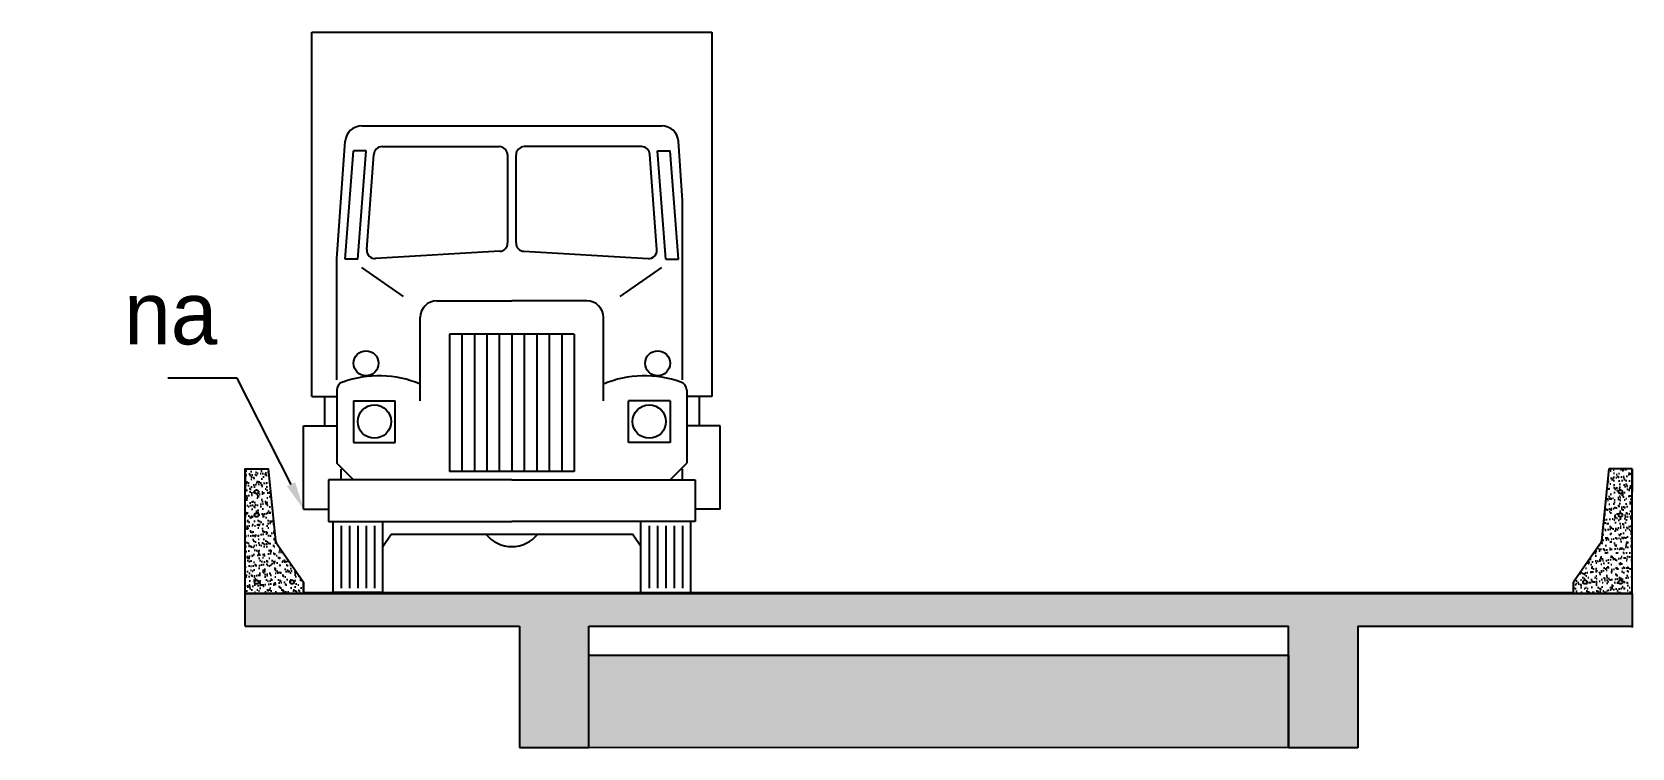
# Model space of a CAD drawing. Header units: metres. Extents: x 248 to 391, y 134 to 156.
# Drawn here: x 253.7 to 264.08, y 133.62 to 138.26 of the extents above; entities that cross this region are included whole.
import ezdxf
from ezdxf import colors
from ezdxf.entities.mleader import LeaderData, LeaderLine
from ezdxf.math import Vec2, Vec3

# ---------------------------------------------------------------- set-up
doc = ezdxf.new("R2010")
doc.units = ezdxf.units.M
doc.header["$LTSCALE"] = 0.001
for name, color, linetype in [('BARREIRA', 5, 'Continuous'), ('carro', 9, 'Continuous'), ('LONG. E TAB.', 3, 'Continuous'), ('P.F.L.', 1, 'Continuous'), ('PAVIMENTO', 250, 'Continuous'), ('Transversina', 205, 'Continuous')]:
    doc.layers.add(name, color=color, linetype=linetype)
doc.styles.add('Annotative', font='txt')
pattern_1 = [(50, (0, -9.07944), (0.18218467, -0.015939086), [0.01905, -0.20955]), (355, (0, -9.07944), (-0.03524342, 0.19105685), [0.01524, -0.16764058]), (100.451445, (0.01518, -9.08077), (0.14694125, 0.17511775), [0.01619001, -0.17809024]), (46.1842, (0, -9.02864), (0.27107904, -0.04204233), [0.028575, -0.314325]), (96.63556, (0.0226, -9.03214), (0.23740413, 0.24742612), [0.02428502, -0.2671356]), (351.18415, (0, -9.02864), (0.23740413, 0.24742612), [0.02285997, -0.25145973]), (21, (0.0254, -9.04134), (0.15161439, -0.1022652), [0.01905, -0.20955]), (326, (0.0254, -9.04134), (0.06180203, 0.18418797), [0.01524, -0.16764]), (71.451445, (0.03803, -9.04986), (0.21341642, 0.08192277), [0.01619001, -0.17808994]), (37.5, (0, -9.07944), (0.003088603, 0.084555039), [0, -0.165608, 0, -0.17018, 0, -0.168275]), (7.5, (0, -9.07944), (0.066819663, 0.100180575), [0, -0.097028, 0, -0.161798, 0, -0.064135]), (327.5, (-0.05664, -9.07944), (0.135590595, -0.005728744), [0, -0.0635, 0, -0.19812, 0, -0.26289]), (317.5, (-0.08204, -9.07944), (0.14812918, 0.02542649), [0, -0.08255, 0, -0.131572, 0, -0.18669])]
pattern_2 = [(37.5, (0, -9.07944), (-0.0016000313, 0.0489413237), [0, -0.038608, 0, -0.04318, 0, -0.041275]), (7.5, (0, -9.07944), (0.044952328, 0.07168251), [0, -0.020828, 0, -0.034798, 0, -0.013335]), (327.5, (-0.03124, -9.07944), (0.079099237, 0.0001437185), [0, -0.0127, 0, -0.04572, 0, -0.05969]), (317.5, (-0.03124, -9.07944), (0.076355645, 0.022292932), [0, -0.00635, 0, -0.029972, 0, -0.03429])]

msp = doc.modelspace()

# ---------------------------------------------------------------- hatches: boundary and pattern name
at = {"layer": 'Defpoints', "ltscale": 80}
h = msp.add_hatch(dxfattribs=at)
h.set_pattern_fill('AR-SAND', color=5, scale=0.001)
h.set_pattern_definition(pattern_2)
edge = h.paths.add_edge_path()
edge.add_spline(control_points=[(255.289, 134.9363), (255.2842, 134.9432), (255.2801, 134.9512), (255.2792, 134.9596)], knot_values=[0, 0, 0, 0, 0.0253122, 0.0253122, 0.0253122, 0.0253122], degree=3, periodic=0)
edge.add_line((255.2792, 134.9596), (255.2306, 135.4264))
edge.add_line((255.2306, 135.4264), (255.0806, 135.4264))
edge.add_line((255.0806, 135.4264), (255.0806, 135.2764))
edge.add_line((255.0806, 135.2764), (255.0806, 134.6164))
edge.add_line((255.0806, 134.6164), (255.1556, 134.6164))
edge.add_line((255.1556, 134.6164), (255.4606, 134.6164))
edge.add_line((255.4606, 134.6164), (255.4606, 134.6244))
edge.add_line((255.4606, 134.6244), (255.4606, 134.6914))
edge.add_line((255.4606, 134.6914), (255.289, 134.9363))
h.paths.add_polyline_path([(255.1681, 134.6914, -1), (255.1431, 134.6914, -1)], flags=16)
h.paths.add_polyline_path([(255.3981, 134.6914, -1), (255.3731, 134.6914, -1)], flags=16)
h.paths.add_polyline_path([(255.1431, 135.1264, -1), (255.1681, 135.1264, -1)], flags=16)
h.paths.add_polyline_path([(255.1431, 135.2764, -1), (255.1681, 135.2764, -1)], flags=16)
h = msp.add_hatch(dxfattribs=at)
h.set_pattern_fill('AR-SAND', color=5, scale=0.001)
h.set_pattern_definition(pattern_2)
edge = h.paths.add_edge_path()
edge.add_line((264.0806, 135.4264), (263.9306, 135.4264))
edge.add_line((263.9306, 135.4264), (263.882, 134.9596))
edge.add_spline(control_points=[(263.882, 134.9596), (263.8811, 134.9512), (263.877, 134.9432), (263.8721, 134.9363)], knot_values=[0, 0, 0, 0, 0.0253122, 0.0253122, 0.0253122, 0.0253122], degree=3, periodic=0)
edge.add_line((263.8721, 134.9363), (263.7006, 134.6914))
edge.add_line((263.7006, 134.6914), (263.7006, 134.6164))
edge.add_line((263.7006, 134.6164), (263.7756, 134.6164))
edge.add_line((263.7756, 134.6164), (264.0806, 134.6164))
edge.add_line((264.0806, 134.6164), (264.0806, 135.4264))
h.paths.add_polyline_path([(264.0181, 134.6914, -1), (263.9931, 134.6914, -1)], flags=16)
h.paths.add_polyline_path([(263.7881, 134.6914, -1), (263.7631, 134.6914, -1)], flags=16)
h.paths.add_polyline_path([(263.9931, 135.1264, -1), (264.0181, 135.1264, -1)], flags=16)
h.paths.add_polyline_path([(263.9931, 135.2764, -1), (264.0181, 135.2764, -1)], flags=16)
h = msp.add_hatch(dxfattribs=at)
h.set_pattern_fill('AR-CONC', color=3, scale=0.001)
h.set_pattern_definition(pattern_1)
h.paths.add_polyline_path([(264.0806, 134.6164), (264.0056, 134.6164), (263.7006, 134.6164), (255.0806, 134.6164), (255.0806, 134.4064), (256.8606, 134.4064), (256.8606, 133.6164), (256.8621, 133.6173), (257.3106, 133.6151), (257.3106, 134.4053), (261.8506, 134.4075), (261.8506, 133.6164), (262.3006, 133.6164), (262.3006, 134.4064), (264.0806, 134.4064)])
at = {"layer": 'Defpoints', "ltscale": 80, "true_color": 0x000000}
h = msp.add_hatch(color=18, dxfattribs=at)
h.dxf.hatch_style = 1
h.paths.add_polyline_path([(263.7006, 134.6244), (255.4606, 134.6244), (255.4606, 134.6164), (263.7006, 134.6164)])
at = {"layer": 'Transversina', "ltscale": 80, "true_color": 0xa953a0}
h = msp.add_hatch(dxfattribs=at)
h.set_pattern_fill('AR-CONC', color=215, scale=0.001)
h.set_pattern_definition(pattern_1)
h.paths.add_polyline_path([(261.8506, 133.6164), (261.8506, 134.2164), (257.3106, 134.2173), (257.3106, 133.6173)])

# ---------------------------------------------------------------- linework, layer by layer
at = {"layer": 'BARREIRA', "color": 5, "ltscale": 80}
for p, q in [((263.9306, 135.4264), (263.882, 134.9596)), ((264.0806, 135.4264), (263.9306, 135.4264)), ((264.0806, 134.6164), (264.0806, 135.4264)), ((263.8721, 134.9363), (263.7006, 134.6914)), ((263.7006, 134.6164), (263.7006, 134.6914)), ((264.0806, 134.6164), (263.7006, 134.6164)), ((263.7006, 134.6164), (263.7756, 134.6164))]:
    msp.add_line(p, q, dxfattribs=at)
msp.add_lwpolyline([(255.2792, 134.9596, 0.1231747), (255.289, 134.9363), (255.4606, 134.6914), (255.4606, 134.6164), (255.0806, 134.6164), (255.0806, 135.4264), (255.2306, 135.4264), (255.2792, 134.9596)], format="xyb", dxfattribs=at)
for centre in [(255.1556, 135.2764), (264.0056, 135.2764), (255.1556, 135.1264), (264.0056, 135.1264), (255.1556, 134.6914), (255.3856, 134.6914), (263.7756, 134.6914), (264.0056, 134.6914)]:
    msp.add_circle(centre, 0.0125, dxfattribs=at)
at = {"layer": 'BARREIRA', "color": 5}
msp.add_open_spline([(263.882, 134.9596), (263.8811, 134.9512), (263.877, 134.9432), (263.8721, 134.9363)], degree=3, dxfattribs=at)
at = {"layer": 'carro', "color": 18, "true_color": 0x000000}
for p, q in [((255.5146, 138.2596), (258.109, 138.2596)), ((255.5146, 135.8943), (255.5146, 138.2596)), ((258.109, 138.2596), (258.109, 135.8943)), ((255.8391, 137.6509), (257.7846, 137.6509)), ((255.6768, 136.7881), (255.7312, 137.5505)), ((255.7308, 136.7861), (255.7849, 137.4888)), ((255.866, 137.4888), (255.7849, 137.4888)), ((255.8119, 136.7861), (255.866, 137.4888)), ((255.8705, 136.8477), (255.9163, 137.4658)), ((255.9702, 137.5158), (256.7307, 137.5158)), ((257.6534, 137.5158), (256.8929, 137.5158)), ((257.7531, 136.8477), (257.7073, 137.4658)), ((257.7577, 137.4888), (257.8388, 137.4888)), ((257.8117, 136.7861), (257.7577, 137.4888)), ((257.8928, 136.7861), (257.8388, 137.4888)), ((257.9198, 137.1664), (257.8924, 137.5505)), ((256.7848, 137.4618), (256.7848, 136.8912)), ((256.8388, 137.4618), (256.8388, 136.8912)), ((257.9198, 136.0024), (257.9198, 137.1664)), ((255.6768, 136.0024), (255.6768, 136.7881)), ((255.8119, 136.7861), (255.7308, 136.7861)), ((256.7339, 136.8372), (255.9276, 136.7898)), ((256.8897, 136.8372), (257.696, 136.7898)), ((257.8117, 136.7861), (257.8928, 136.7861)), ((256.1092, 136.5429), (255.8389, 136.7321)), ((257.5145, 136.5429), (257.7847, 136.7321)), ((256.3254, 136.5159), (256.8118, 136.5159)), ((257.2983, 136.5159), (256.8118, 136.5159)), ((256.2173, 135.8673), (256.2173, 136.4078)), ((257.4064, 135.8673), (257.4064, 136.4078)), ((257.2172, 136.2997), (256.4064, 136.2997)), ((256.4064, 136.2997), (256.4064, 135.4079)), ((256.4875, 136.2997), (256.4875, 135.4079)), ((256.5686, 136.2997), (256.5686, 135.4079)), ((256.6497, 136.2997), (256.6497, 135.4079)), ((256.7307, 136.2997), (256.7307, 135.4079)), ((256.8118, 136.2997), (256.8118, 135.4079)), ((256.8929, 136.2997), (256.8929, 135.4079)), ((256.974, 136.2997), (256.974, 135.4079)), ((257.055, 136.2997), (257.055, 135.4079)), ((257.1361, 136.2997), (257.1361, 135.4079)), ((257.2172, 136.2997), (257.2172, 135.4079)), ((255.6768, 135.9371), (255.6768, 135.4619)), ((257.9469, 135.9371), (257.9469, 135.4619)), ((255.5146, 135.8943), (255.6768, 135.8943)), ((255.5957, 135.8943), (255.5957, 135.7052)), ((255.7849, 135.8673), (256.0551, 135.8673)), ((255.7849, 135.8673), (255.7849, 135.5971)), ((256.0551, 135.5971), (256.0551, 135.8673)), ((257.5685, 135.5971), (257.5685, 135.8673)), ((257.8388, 135.8673), (257.5685, 135.8673)), ((257.8388, 135.8673), (257.8388, 135.5971)), ((258.109, 135.8943), (257.9469, 135.8943)), ((258.0279, 135.8943), (258.0279, 135.7052)), ((255.4606, 135.7052), (255.6768, 135.7052)), ((255.4606, 135.1647), (255.4606, 135.7052)), ((258.1631, 135.7052), (257.9469, 135.7052)), ((258.1631, 135.1647), (258.1631, 135.7052)), ((255.7849, 135.5971), (256.0551, 135.5971)), ((257.8388, 135.5971), (257.5685, 135.5971)), ((255.7849, 135.3538), (255.6768, 135.4619)), ((255.7038, 135.3538), (255.7038, 135.423)), ((257.2172, 135.4079), (256.4064, 135.4079)), ((257.8388, 135.3538), (257.9469, 135.4619)), ((257.9198, 135.3538), (257.9198, 135.423)), ((256.8118, 135.3538), (255.6227, 135.3538)), ((255.6227, 135.3538), (255.6227, 135.0836)), ((256.8118, 135.3538), (258.0009, 135.3538)), ((258.0009, 135.3538), (258.0009, 135.0836)), ((255.4606, 135.1647), (255.6227, 135.1647)), ((255.6227, 135.0836), (256.8118, 135.0836)), ((255.6494, 135.0836), (255.6494, 134.6242)), ((255.9741, 134.6242), (255.9741, 135.0836)), ((258.0009, 135.0836), (256.8118, 135.0836)), ((258.1631, 135.1647), (258.0009, 135.1647)), ((258.109, 135.1647), (258.0009, 135.1647)), ((255.7038, 135.0566), (255.7038, 134.6512)), ((255.7579, 135.0566), (255.7579, 134.6512)), ((255.8119, 135.0566), (255.8119, 134.6512)), ((255.866, 135.0566), (255.866, 134.6512)), ((255.92, 135.0566), (255.92, 134.6512)), ((255.9741, 134.9214), (256.0281, 135.0025)), ((256.0281, 135.0025), (257.5955, 135.0025)), ((257.6496, 134.9214), (257.5955, 135.0025)), ((257.703, 135.0557), (257.703, 134.6512)), ((257.7574, 135.0557), (257.7574, 134.6512)), ((257.8119, 135.0557), (257.8119, 134.6512)), ((257.866, 135.0557), (257.866, 134.6512)), ((257.92, 135.0557), (257.92, 134.6512))]:
    msp.add_line(p, q, dxfattribs=at)
at = {"layer": 'carro', "color": 18, "ltscale": 80, "true_color": 0x000000}
for p, q in [((257.6496, 134.6242), (257.6496, 135.0836)), ((257.9742, 134.6242), (257.9742, 135.0836)), ((255.9741, 134.6242), (255.6494, 134.6242)), ((257.6496, 134.6242), (257.9742, 134.6242))]:
    msp.add_line(p, q, dxfattribs=at)
at = {"layer": 'carro', "color": 18, "true_color": 0x000000}
for centre, radius in [((255.866, 136.1105), 0.0811), ((257.7577, 136.1105), 0.0811), ((255.92, 135.7322), 0.1081), ((257.7036, 135.7322), 0.1081)]:
    msp.add_circle(centre, radius, dxfattribs=at)
for centre, radius, start, end in [((255.8391, 137.5428), 0.1081, 90, 175.91438), ((257.7846, 137.5428), 0.1081, 4.08562, 90), ((255.9702, 137.4618), 0.054, 90, 175.76361), ((256.7307, 137.4618), 0.054, 0, 90), ((256.8929, 137.4618), 0.054, 90, 180), ((257.6534, 137.4618), 0.054, 4.23639, 90), ((255.9244, 136.8437), 0.054, 175.76361, 273.36646), ((256.7307, 136.8912), 0.054, 273.36646, 0), ((256.8929, 136.8912), 0.054, 180, 266.63354), ((257.6992, 136.8437), 0.054, 266.63354, 4.23639), ((256.3254, 136.4078), 0.1081, 90, 180), ((257.2983, 136.4078), 0.1081, 0, 90), ((255.949, 135.3382), 0.6914, 67.16365, 109.85324), ((257.6747, 135.3382), 0.6914, 70.14676, 112.83635), ((255.7308, 135.9371), 0.054, 107.96949, 180), ((257.8928, 135.9371), 0.054, 0, 72.03051), ((256.8118, 135.1376), 0.2162, 218.68219, 321.31781)]:
    msp.add_arc(centre, radius, start, end, dxfattribs=at)
at = {"layer": 'Defpoints', "color": 5, "ltscale": 80}
for p, q in [((255.0806, 134.6164), (255.0806, 135.4264)), ((255.0806, 135.4264), (255.2306, 135.4264)), ((255.0806, 135.4264), (255.0806, 135.2764)), ((255.2306, 135.4264), (255.2792, 134.9596)), ((264.0806, 135.4264), (264.0806, 135.2764)), ((255.289, 134.9363), (255.4606, 134.6914)), ((255.4606, 134.6164), (255.4606, 134.6914)), ((255.0806, 134.6164), (255.4606, 134.6164)), ((255.0806, 134.6164), (255.1556, 134.6164)), ((255.4606, 134.6164), (255.3856, 134.6164)), ((255.4606, 134.6164), (255.4606, 134.6244)), ((264.0806, 134.6164), (264.0056, 134.6164))]:
    msp.add_line(p, q, dxfattribs=at)
at = {"layer": 'Defpoints', "ltscale": 80}
for p, q in [((255.0806, 134.6164), (264.0806, 134.6164)), ((255.4606, 134.6244), (263.7006, 134.6244))]:
    msp.add_line(p, q, dxfattribs=at)
at = {"layer": 'Defpoints', "color": 5}
msp.add_open_spline([(255.2792, 134.9596), (255.2801, 134.9512), (255.2842, 134.9432), (255.289, 134.9363)], degree=3, dxfattribs=at)
at = {"layer": 'LONG. E TAB.', "color": 3, "ltscale": 80}
for p, q in [((255.0806, 134.4064), (255.0806, 134.6164)), ((264.0806, 134.6164), (264.0806, 134.3964)), ((255.0806, 134.4064), (256.8606, 134.4064)), ((256.8606, 134.4064), (256.8606, 133.6173)), ((257.3106, 134.4064), (261.8506, 134.4064)), ((257.3106, 133.6173), (257.3106, 134.4064)), ((261.8506, 133.6164), (261.8506, 134.4064)), ((262.3006, 134.4064), (264.0806, 134.4064)), ((262.3006, 134.4064), (262.3006, 133.6164)), ((262.3006, 134.3964), (262.3006, 133.6164)), ((256.8606, 133.6173), (257.3106, 133.6173)), ((262.3006, 133.6164), (261.8506, 133.6164))]:
    msp.add_line(p, q, dxfattribs=at)
at = {"layer": 'PAVIMENTO', "color": 18, "ltscale": 80, "true_color": 0x000000}
msp.add_lwpolyline([(255.4606, 134.6244), (263.7006, 134.6244), (263.7006, 134.6164), (255.4606, 134.6164)], close=True, dxfattribs=at)
at = {"layer": 'Transversina', "ltscale": 80}
for p, q in [((257.3106, 133.6173), (257.3106, 134.2173)), ((257.3106, 134.2173), (261.8506, 134.2164)), ((261.8506, 134.2164), (261.8506, 133.6164)), ((261.8506, 133.6164), (257.3106, 133.6173))]:
    msp.add_line(p, q, dxfattribs=at)

# ---------------------------------------------------------------- texts
at = {"layer": 'P.F.L.', "insert": (248.2044, 136.6406), "char_height": 0.407465, "width": 6.677315, "attachment_point": 1, "style": 'Annotative'}
msp.add_mtext('\\pxqj;Veículo encostado na barreira', dxfattribs=at)

# ---------------------------------------------------------------- leaders
at = {"layer": 'carro', "color": 1, "ltscale": 80}
ml = msp.add_multileader_mtext('Standard', dxfattribs=at)
ml.set_content('', color=1)
ml.set_leader_properties()
ml.build(insert=Vec2(0, 0))
ml.multileader.update_dxf_attribs({"text_right_attachment_type": 6, "dogleg_length": 0.36, "arrow_head_size": 0.18})
ctx = ml.context
ctx.base_point, ctx.char_height, ctx.arrow_head_size, ctx.landing_gap_size, ctx.plane_origin = Vec3(254.49, 136.105), 0.18, 0.18, 0.09, Vec3(255.4606, 135.1647)
ctx.right_attachment, ctx.text_align_type = 6, 2
notes = []
notes.append((ctx, [(0, (1, 1, 0), (255.03, 136.015), (-1, 0), 0.36, [(0, [(255.4606, 135.1647)], 0, [])])]))
ctx.mtext.insert, ctx.mtext.alignment, ctx.mtext.flow_direction = Vec3(254.58, 136.195), 3, 5
for ctx, leaders in notes:
    for number, flags, end, landing, length, lines in leaders:
        leader = LeaderData()
        leader.index, (leader.has_last_leader_line, leader.has_dogleg_vector, leader.attachment_direction) = number, flags
        leader.last_leader_point, leader.dogleg_vector, leader.dogleg_length = Vec3(end), Vec3(landing), length
        for number, points, colour, breaks in lines:
            line = LeaderLine()
            line.index, line.vertices, line.color, line.breaks = number, Vec3.list(points), colors.encode_raw_color(colour), breaks
            leader.lines.append(line)
        ctx.leaders.append(leader)

doc.saveas('drawing.dxf')
